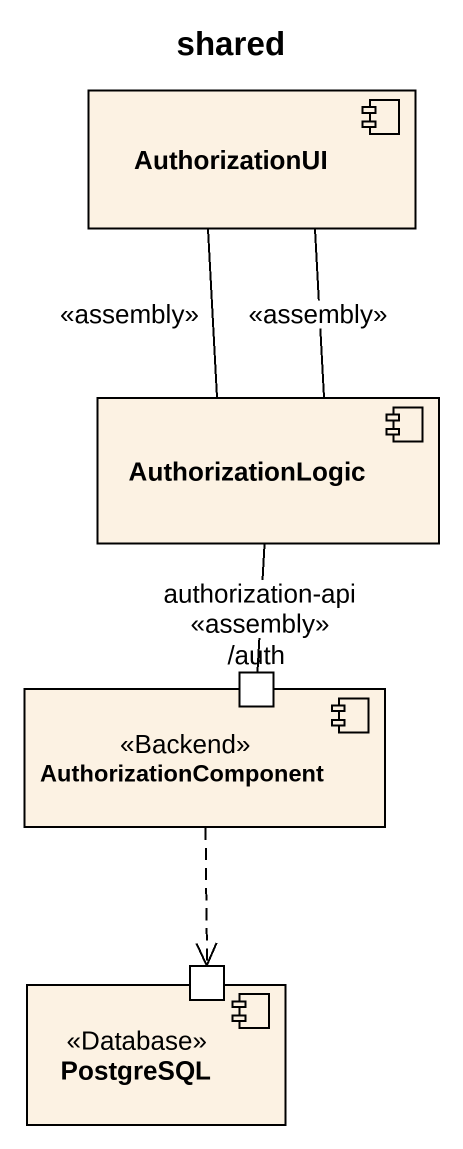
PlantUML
@startuml
title shared
component AuthorizationUI
component AuthorizationLogic
component AuthorizationComponent <<Backend>> {
  port "/auth" as auth
}
component PostgreSQL <<Database>> {
  port " " as port1
}
AuthorizationUI -- AuthorizationLogic : <<assembly>>
AuthorizationLogic -up- AuthorizationUI : <<assembly>>
AuthorizationComponent ..> port1
auth -up- AuthorizationLogic : authorization-api\n<<assembly>>
@enduml
